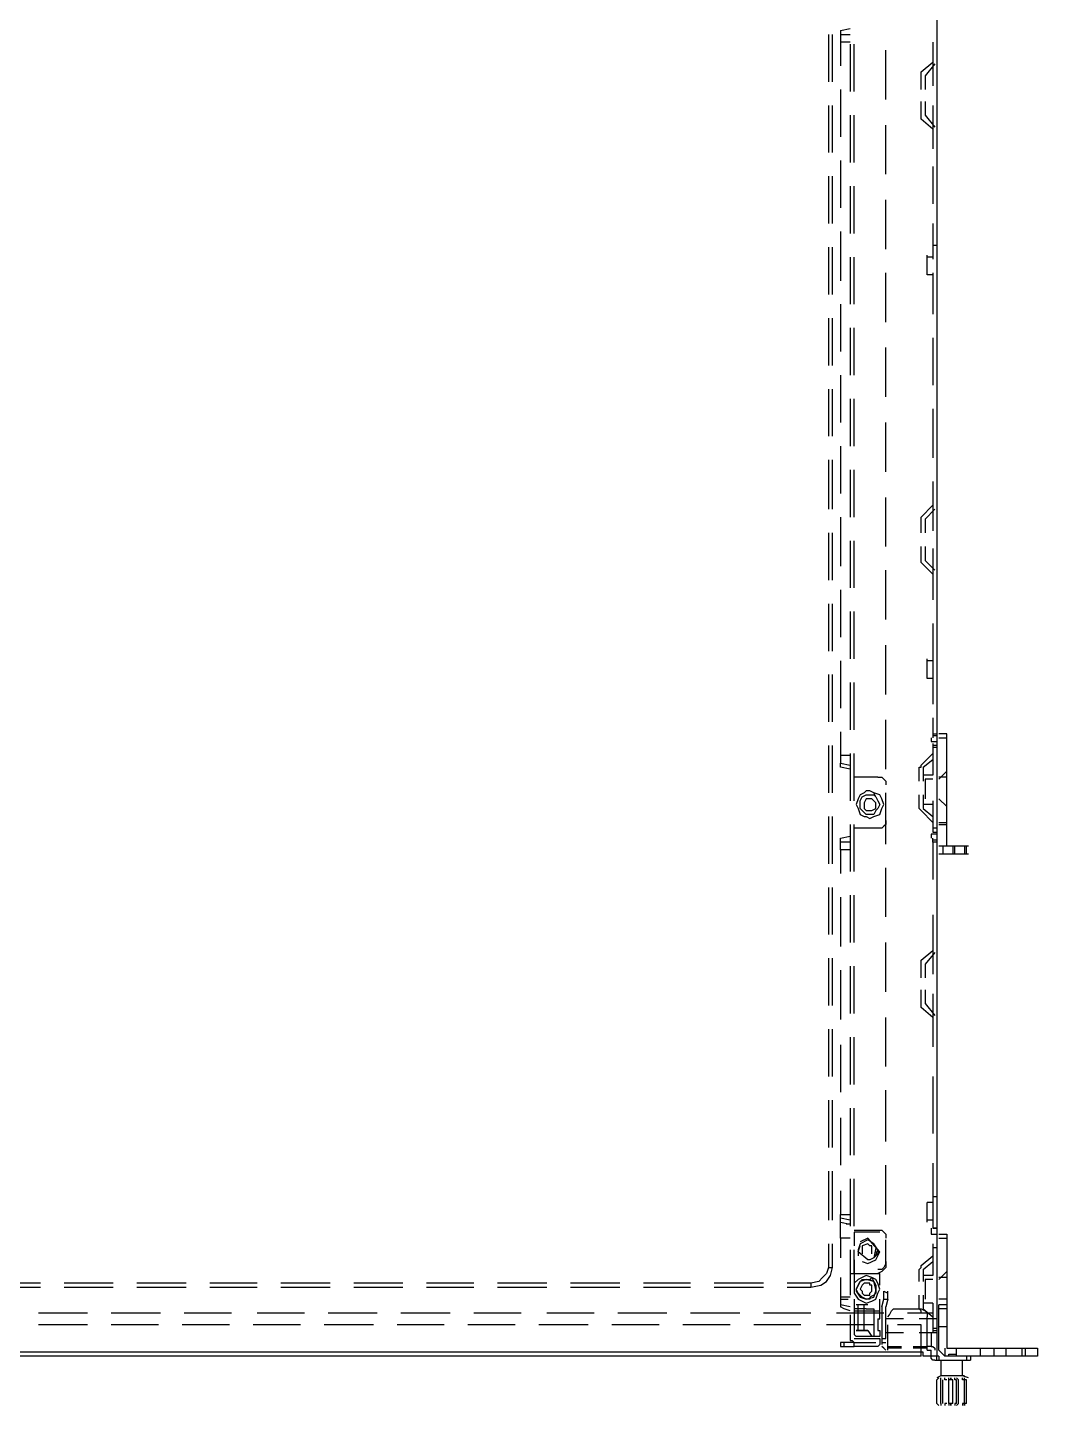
# Model space of a CAD drawing. Header units: millimetres. Extents: x 929 to 1725, y 58 to 532.
# Drawn here: x 1498.2 to 1558.2, y 392.2 to 474 of the extents above; entities that cross this region are included whole.
import ezdxf

# ---------------------------------------------------------------- set-up
doc = ezdxf.new("R2010")
doc.units = ezdxf.units.MM
doc.header["$MEASUREMENT"] = 0
doc.layers.add('TT-WIRE-EQPM', color=6, linetype='CONTINUOUS')

msp = doc.modelspace()

# ---------------------------------------------------------------- linework, layer by layer
at = {"layer": 'TT-WIRE-EQPM', "linetype": 'Continuous'}
for points in [[(1552.20524, 487.54926), (1552.20524, 441.31782), (1552.20524, 398.01243)], [(1552.20524, 487.54926), (1552.20524, 395.08638)], [(1545.76795, 473.62131), (1545.76795, 472.21681)], [(1546.00204, 472.21681), (1546.00204, 473.62131)], [(1546.4702, 473.85539), (1547.05541, 473.97243)], [(1546.4702, 473.85539), (1546.4702, 473.62131)], [(1546.4702, 473.62131), (1546.4702, 473.50426), (1546.4702, 473.38722), (1546.4702, 473.15314)], [(1546.4702, 473.62131), (1547.05541, 473.62131)], [(1546.4702, 473.15314), (1546.4702, 471.74864)], [(1547.05541, 473.15314), (1546.4702, 473.15314)], [(1547.05541, 473.0361), (1547.05541, 471.6316)], [(1547.2895, 471.6316), (1547.2895, 473.0361)], [(1549.16216, 471.16343), (1549.16216, 472.68497)], [(1551.97116, 473.15314), (1551.97116, 471.98272)], [(1545.76795, 472.21681), (1545.76795, 470.81231)], [(1546.00204, 470.81231), (1546.00204, 472.21681)], [(1547.05541, 471.6316), (1547.05541, 470.2271)], [(1547.2895, 470.2271), (1547.2895, 471.6316)], [(1551.26891, 471.39752), (1551.97116, 471.98272)], [(1552.0882, 471.86568), (1551.50299, 471.16343)], [(1551.97116, 471.98272), (1551.97116, 471.6316)], [(1551.97116, 471.6316), (1551.97116, 470.57822)], [(1549.16216, 469.75893), (1549.16216, 471.16343)], [(1551.26891, 471.16343), (1551.26891, 471.28047), (1551.26891, 471.39752)], [(1551.26891, 470.34414), (1551.26891, 471.16343)], [(1551.50299, 471.16343), (1551.50299, 470.34414)], [(1546.4702, 470.34414), (1546.4702, 468.93964)], [(1545.76795, 469.40781), (1545.76795, 468.00331)], [(1546.00204, 468.00331), (1546.00204, 469.40781)], [(1551.26891, 468.8226), (1551.26891, 469.64189)], [(1551.50299, 469.64189), (1551.50299, 468.8226)], [(1551.97116, 469.40781), (1551.97116, 468.35443)], [(1546.4702, 468.93964), (1546.4702, 467.53514)], [(1547.05541, 468.8226), (1547.05541, 467.4181)], [(1547.2895, 467.4181), (1547.2895, 468.8226)], [(1551.26891, 468.58852), (1551.26891, 468.70556), (1551.26891, 468.8226)], [(1551.97116, 468.00331), (1551.26891, 468.58852)], [(1551.50299, 468.8226), (1552.0882, 468.12035)], [(1551.97116, 468.35443), (1551.97116, 468.00331)], [(1545.76795, 468.00331), (1545.76795, 466.59881)], [(1546.00204, 466.59881), (1546.00204, 468.00331)], [(1549.16216, 466.83289), (1549.16216, 468.23739)], [(1551.97116, 468.00331), (1551.97116, 466.83289)], [(1547.05541, 467.4181), (1547.05541, 466.0136)], [(1547.2895, 466.0136), (1547.2895, 467.4181)], [(1549.16216, 465.31135), (1549.16216, 466.83289)], [(1546.4702, 466.13064), (1546.4702, 464.72614)], [(1545.76795, 465.19431), (1545.76795, 463.78981)], [(1546.00204, 463.78981), (1546.00204, 465.19431)], [(1551.97116, 465.77952), (1551.97116, 464.6091)], [(1546.4702, 464.72614), (1546.4702, 463.32164)], [(1547.05541, 464.6091), (1547.05541, 463.2046)], [(1547.2895, 463.2046), (1547.2895, 464.6091)], [(1551.97116, 464.6091), (1551.97116, 463.55573)], [(1545.76795, 463.78981), (1545.76795, 462.38531)], [(1546.00204, 462.38531), (1546.00204, 463.78981)], [(1549.16216, 462.38531), (1549.16216, 463.78981)], [(1547.05541, 463.2046), (1547.05541, 461.8001)], [(1547.2895, 461.8001), (1547.2895, 463.2046)], [(1546.4702, 461.91715), (1546.4702, 460.51265)], [(1549.16216, 460.86377), (1549.16216, 462.38531)], [(1551.97116, 462.38531), (1551.97116, 461.33194)], [(1545.76795, 460.98081), (1545.76795, 459.57631)], [(1546.00204, 459.57631), (1546.00204, 460.98081)], [(1551.97116, 461.33194), (1551.97116, 461.2149), (1551.97116, 461.2149), (1551.97116, 461.09785), (1551.97116, 461.09785)], [(1551.97116, 461.09785), (1552.20524, 461.09785)], [(1551.97116, 461.09785), (1551.97116, 460.3956), (1551.97116, 460.27856)], [(1546.4702, 460.51265), (1546.4702, 458.9911)], [(1547.05541, 460.3956), (1547.05541, 458.9911)], [(1547.2895, 458.9911), (1547.2895, 460.3956)], [(1551.62004, 459.34223), (1551.62004, 459.34223), (1551.62004, 459.57631), (1551.62004, 459.92744), (1551.62004, 460.16152), (1551.62004, 460.3956), (1551.62004, 460.51265)], [(1551.97116, 460.3956), (1551.62004, 460.3956)], [(1545.76795, 459.57631), (1545.76795, 458.17181)], [(1546.00204, 458.17181), (1546.00204, 459.57631)], [(1549.16216, 457.93773), (1549.16216, 459.45927)], [(1551.97116, 459.34223), (1551.62004, 459.34223)], [(1551.97116, 459.45927), (1551.97116, 458.9911), (1551.97116, 458.75702)], [(1547.05541, 458.9911), (1547.05541, 457.58661)], [(1547.2895, 457.58661), (1547.2895, 458.9911)], [(1551.97116, 458.75702), (1551.97116, 458.63998), (1551.97116, 458.63998), (1551.97116, 458.52294), (1551.97116, 458.52294)], [(1551.97116, 458.52294), (1551.97116, 457.0014)], [(1549.16216, 456.53323), (1549.16216, 457.93773)], [(1546.4702, 457.58661), (1546.4702, 456.18211)], [(1545.76795, 456.76731), (1545.76795, 455.36281)], [(1546.00204, 455.36281), (1546.00204, 456.76731)], [(1546.4702, 456.18211), (1546.4702, 454.77761)], [(1547.05541, 456.18211), (1547.05541, 454.77761)], [(1547.2895, 454.77761), (1547.2895, 456.18211)], [(1545.76795, 455.36281), (1545.76795, 453.95832)], [(1546.00204, 453.95832), (1546.00204, 455.36281)], [(1551.97116, 455.5969), (1551.97116, 454.1924)], [(1547.05541, 454.77761), (1547.05541, 453.37311)], [(1547.2895, 453.37311), (1547.2895, 454.77761)], [(1549.16216, 453.49015), (1549.16216, 455.01169)], [(1551.97116, 454.1924), (1551.97116, 452.7879)], [(1546.4702, 453.37311), (1546.4702, 451.96861)], [(1549.16216, 452.08565), (1549.16216, 453.49015)], [(1545.76795, 452.55382), (1545.76795, 451.14932)], [(1546.00204, 451.14932), (1546.00204, 452.55382)], [(1546.4702, 451.96861), (1546.4702, 450.56411)], [(1547.05541, 451.96861), (1547.05541, 450.56411)], [(1547.2895, 450.56411), (1547.2895, 451.96861)], [(1545.76795, 451.14932), (1545.76795, 449.74482)], [(1546.00204, 449.74482), (1546.00204, 451.14932)], [(1551.97116, 451.3834), (1551.97116, 449.86186)], [(1547.05541, 450.56411), (1547.05541, 449.15961)], [(1547.2895, 449.15961), (1547.2895, 450.56411)], [(1549.16216, 449.15961), (1549.16216, 450.56411)], [(1551.97116, 449.86186), (1551.97116, 448.45736)], [(1546.4702, 449.15961), (1546.4702, 447.75511)], [(1549.16216, 447.63807), (1549.16216, 449.15961)], [(1545.76795, 448.34032), (1545.76795, 446.93582)], [(1546.00204, 446.93582), (1546.00204, 448.34032)], [(1546.4702, 447.75511), (1546.4702, 446.35061)], [(1547.05541, 447.75511), (1547.05541, 446.35061)], [(1547.2895, 446.35061), (1547.2895, 447.75511)], [(1551.97116, 447.05286), (1551.97116, 445.64836)], [(1545.76795, 446.93582), (1545.76795, 445.41428)], [(1546.00204, 445.41428), (1546.00204, 446.93582)], [(1547.05541, 446.35061), (1547.05541, 444.94611)], [(1547.2895, 444.94611), (1547.2895, 446.35061)], [(1549.16216, 444.71203), (1549.16216, 446.11653)], [(1551.26891, 444.94611), (1551.97116, 445.64836)], [(1552.0882, 445.41428), (1551.50299, 444.82907)], [(1551.97116, 445.64836), (1551.97116, 445.29724)], [(1546.4702, 444.94611), (1546.4702, 443.42457)], [(1549.16216, 443.19049), (1549.16216, 444.71203)], [(1551.26891, 444.82907), (1551.26891, 444.82907), (1551.26891, 444.94611)], [(1551.26891, 444.00978), (1551.26891, 444.82907)], [(1551.50299, 444.82907), (1551.50299, 444.00978)], [(1551.97116, 445.29724), (1551.97116, 444.12682)], [(1545.76795, 444.00978), (1545.76795, 442.60528)], [(1546.00204, 442.60528), (1546.00204, 444.00978)], [(1546.4702, 443.42457), (1546.4702, 442.02007)], [(1547.05541, 443.54161), (1547.05541, 442.13711)], [(1547.2895, 442.13711), (1547.2895, 443.54161)], [(1551.26891, 442.3712), (1551.26891, 443.19049)], [(1551.50299, 443.19049), (1551.50299, 442.3712)], [(1551.97116, 443.07345), (1551.97116, 441.90303)], [(1545.76795, 442.60528), (1545.76795, 441.20078)], [(1546.00204, 441.20078), (1546.00204, 442.60528)], [(1547.05541, 442.13711), (1547.05541, 440.73261)], [(1547.2895, 440.73261), (1547.2895, 442.13711)], [(1551.26891, 442.25415), (1551.26891, 442.25415), (1551.26891, 442.3712)], [(1551.97116, 441.5519), (1551.26891, 442.25415)], [(1551.50299, 442.3712), (1552.0882, 441.78599)], [(1549.16216, 440.26445), (1549.16216, 441.78599)], [(1551.97116, 441.90303), (1551.97116, 441.5519)], [(1551.97116, 441.5519), (1551.97116, 440.03036)], [(1546.4702, 440.61557), (1546.4702, 439.21107)], [(1545.76795, 439.79628), (1545.76795, 438.39178)], [(1546.00204, 438.39178), (1546.00204, 439.79628)], [(1549.16216, 438.85995), (1549.16216, 440.26445)], [(1546.4702, 439.21107), (1546.4702, 437.80657)], [(1547.05541, 439.32811), (1547.05541, 437.92361)], [(1547.2895, 437.92361), (1547.2895, 439.32811)], [(1545.76795, 438.39178), (1545.76795, 436.98728)], [(1546.00204, 436.98728), (1546.00204, 438.39178)], [(1551.97116, 438.62586), (1551.97116, 437.10432)], [(1547.05541, 437.92361), (1547.05541, 436.51912)], [(1547.2895, 436.51912), (1547.2895, 437.92361)], [(1549.16216, 435.81687), (1549.16216, 437.33841)], [(1546.4702, 436.40207), (1546.4702, 434.99757)], [(1551.62004, 435.3487), (1551.62004, 435.3487), (1551.62004, 435.58278), (1551.62004, 435.93391), (1551.62004, 436.16799), (1551.62004, 436.40207), (1551.62004, 436.51912)], [(1551.97116, 436.40207), (1551.62004, 436.40207)], [(1551.97116, 437.10432), (1551.97116, 436.98728), (1551.97116, 436.98728), (1551.97116, 436.87024), (1551.97116, 436.87024)], [(1551.97116, 436.87024), (1551.97116, 436.63616), (1551.97116, 436.28503), (1551.97116, 435.93391), (1551.97116, 435.46574), (1551.97116, 435.11462), (1551.97116, 434.99757)], [(1545.76795, 435.58278), (1545.76795, 434.17828)], [(1546.00204, 434.17828), (1546.00204, 435.58278)], [(1549.16216, 434.41237), (1549.16216, 435.81687)], [(1546.4702, 434.99757), (1546.4702, 433.59308)], [(1547.05541, 435.11462), (1547.05541, 433.71012)], [(1547.2895, 433.71012), (1547.2895, 435.11462)], [(1551.97116, 435.3487), (1551.62004, 435.3487)], [(1551.97116, 434.99757), (1551.97116, 434.88053), (1551.97116, 434.88053), (1551.97116, 434.76349), (1551.97116, 434.76349)], [(1551.97116, 434.76349), (1551.97116, 433.82716)], [(1545.76795, 434.17828), (1545.76795, 432.77378)], [(1546.00204, 432.77378), (1546.00204, 434.17828)], [(1547.05541, 433.71012), (1547.05541, 432.30562)], [(1547.2895, 432.30562), (1547.2895, 433.71012)], [(1549.16216, 431.48633), (1549.16216, 432.89083)], [(1551.97116, 433.00787), (1551.97116, 432.07153)], [(1546.4702, 432.18858), (1546.4702, 430.78408)], [(1549.16216, 429.96479), (1549.16216, 431.48633)], [(1551.85412, 431.83745), (1551.85412, 431.60337)], [(1551.85412, 431.60337), (1552.20524, 431.60337)], [(1551.97116, 432.07153), (1552.20524, 432.07153)], [(1551.97116, 432.07153), (1551.97116, 431.95449), (1551.97116, 431.95449), (1551.97116, 431.83745), (1551.97116, 431.83745)], [(1552.20524, 431.95449), (1551.97116, 431.95449)], [(1551.97116, 431.48633), (1551.97116, 431.48633), (1551.97116, 431.36928), (1551.97116, 431.36928), (1551.97116, 431.25224)], [(1552.79045, 432.07153), (1552.32228, 432.07153)], [(1552.32228, 431.83745), (1552.79045, 431.83745)], [(1552.79045, 431.83745), (1552.79045, 431.95449), (1552.79045, 431.95449), (1552.79045, 432.07153), (1552.79045, 432.07153)], [(1552.79045, 426.80466), (1552.79045, 431.83745)], [(1545.76795, 431.36928), (1545.76795, 429.96479)], [(1546.00204, 429.96479), (1546.00204, 431.36928)], [(1547.05541, 430.78408), (1546.4702, 430.78408)], [(1546.4702, 430.78408), (1546.4702, 430.54999), (1546.4702, 430.54999), (1546.4702, 430.43295), (1546.4702, 430.43295), (1546.4702, 430.31591)], [(1547.05541, 430.90112), (1547.05541, 429.49662)], [(1547.2895, 429.49662), (1547.2895, 430.90112)], [(1551.26891, 430.19887), (1551.97116, 430.90112)], [(1552.20524, 431.36928), (1551.97116, 431.36928)], [(1551.97116, 431.25224), (1551.97116, 429.61366)], [(1552.20524, 431.25224), (1551.97116, 431.25224)], [(1545.76795, 429.96479), (1545.76795, 428.56029)], [(1546.00204, 428.56029), (1546.00204, 429.96479)], [(1546.4702, 430.08183), (1546.4702, 430.31591)], [(1546.4702, 430.31591), (1547.05541, 430.19887)], [(1547.05541, 429.96479), (1546.4702, 430.08183)], [(1551.15187, 430.08183), (1551.26891, 430.08183), (1551.26891, 430.19887)], [(1551.15187, 429.26254), (1551.15187, 430.08183)], [(1551.38595, 430.08183), (1551.97116, 430.54999)], [(1551.38595, 430.08183), (1551.38595, 429.26254)], [(1552.79045, 429.84774), (1552.32228, 429.37958)], [(1547.05541, 429.49662), (1547.05541, 428.09212)], [(1547.2895, 428.09212), (1547.2895, 429.49662)], [(1548.69399, 429.49662), (1547.2895, 429.49662)], [(1548.69399, 429.49662), (1548.92808, 429.49662), (1549.04512, 429.37958), (1549.16216, 429.26254), (1549.16216, 429.02845)], [(1551.97116, 429.61366), (1551.38595, 429.61366)], [(1551.97116, 429.37958), (1551.50299, 429.37958)], [(1551.50299, 429.37958), (1551.50299, 429.37958), (1551.50299, 429.14549), (1551.50299, 428.79437), (1551.50299, 428.56029), (1551.50299, 428.3262), (1551.50299, 428.20916)], [(1552.79045, 429.49662), (1552.32228, 429.49662)], [(1548.22583, 428.67733), (1547.99175, 428.67733), (1547.8747, 428.56029), (1547.64062, 428.44324), (1547.52358, 428.20916), (1547.40654, 427.85804), (1547.52358, 427.62395), (1547.64062, 427.27283), (1547.8747, 427.15579), (1547.99175, 427.15579), (1548.22583, 427.03874), (1548.45991, 427.15579), (1548.81104, 427.27283), (1548.92808, 427.62395), (1549.04512, 427.85804), (1548.92808, 428.20916), (1548.81104, 428.44324), (1548.45991, 428.56029), (1548.22583, 428.67733)], [(1548.22583, 427.27283), (1547.99175, 427.27283), (1547.75766, 427.50691), (1547.64062, 427.62395), (1547.64062, 427.85804), (1547.64062, 428.09212), (1547.75766, 428.3262)], [(1547.75766, 428.3262), (1547.75766, 428.3262), (1547.99175, 428.44324), (1548.22583, 428.44324), (1548.45991, 428.44324), (1548.57695, 428.3262)], [(1548.22583, 428.20916), (1548.10879, 428.20916), (1547.99175, 428.20916), (1547.8747, 427.97508), (1547.8747, 427.85804), (1547.8747, 427.62395), (1547.99175, 427.50691), (1548.10879, 427.50691), (1548.22583, 427.50691), (1548.34287, 427.50691), (1548.57695, 427.62395), (1548.57695, 427.85804), (1548.57695, 427.97508), (1548.34287, 428.20916), (1548.22583, 428.20916)], [(1548.57695, 428.3262), (1548.69399, 428.09212), (1548.81104, 427.85804), (1548.69399, 427.62395), (1548.57695, 427.50691), (1548.45991, 427.27283), (1548.22583, 427.27283)], [(1548.57695, 428.3262), (1548.45991, 428.56029)], [(1549.16216, 427.03874), (1549.16216, 428.56029)], [(1551.15187, 427.62395), (1551.15187, 428.44324)], [(1551.38595, 428.44324), (1551.38595, 427.62395)], [(1552.79045, 427.74099), (1552.32228, 428.20916)], [(1551.26891, 427.50691), (1551.26891, 427.50691), (1551.15187, 427.62395)], [(1551.97116, 426.80466), (1551.26891, 427.50691)], [(1551.97116, 427.85804), (1551.38595, 427.85804)], [(1551.38595, 427.62395), (1551.97116, 427.15579)], [(1551.97116, 428.09212), (1551.97116, 426.45354)], [(1545.76795, 427.15579), (1545.76795, 425.75129)], [(1546.00204, 425.75129), (1546.00204, 427.15579)], [(1547.05541, 426.68762), (1547.05541, 425.28312)], [(1547.2895, 425.28312), (1547.2895, 426.68762)], [(1549.16216, 426.9217), (1549.16216, 426.68762), (1549.04512, 426.57058), (1548.92808, 426.45354), (1548.69399, 426.45354)], [(1549.16216, 425.5172), (1549.16216, 427.03874)], [(1552.32228, 426.80466), (1552.79045, 426.80466)], [(1552.32228, 426.68762), (1552.79045, 426.68762)], [(1552.79045, 426.57058), (1552.79045, 426.57058), (1552.79045, 426.68762), (1552.79045, 426.80466), (1552.79045, 426.80466)], [(1552.79045, 425.40016), (1552.79045, 426.57058)], [(1545.76795, 425.75129), (1545.76795, 424.34679)], [(1546.00204, 424.34679), (1546.00204, 425.75129)], [(1546.4702, 425.86833), (1547.05541, 425.98537)], [(1546.4702, 425.63425), (1546.4702, 425.86833)], [(1548.69399, 426.45354), (1547.2895, 426.45354)], [(1551.85412, 426.10241), (1551.85412, 425.86833)], [(1552.20524, 426.10241), (1551.85412, 426.10241)], [(1552.20524, 426.45354), (1551.97116, 426.45354)], [(1551.97116, 426.45354), (1551.97116, 426.3365), (1551.97116, 426.21945), (1551.97116, 426.21945), (1551.97116, 426.21945)], [(1551.97116, 426.21945), (1552.20524, 426.21945)], [(1551.97116, 425.63425), (1551.97116, 425.63425), (1551.97116, 425.75129), (1551.97116, 425.86833), (1551.97116, 425.86833)], [(1552.20524, 425.75129), (1551.97116, 425.75129)], [(1547.05541, 425.63425), (1546.4702, 425.63425)], [(1546.4702, 425.16608), (1546.4702, 425.5172), (1546.4702, 425.63425)], [(1547.05541, 425.16608), (1546.4702, 425.16608)], [(1546.4702, 425.16608), (1546.4702, 423.76158)], [(1547.05541, 425.28312), (1547.05541, 423.87862)], [(1547.2895, 423.87862), (1547.2895, 425.28312)], [(1551.97116, 425.63425), (1551.97116, 423.41045)], [(1552.20524, 425.63425), (1551.97116, 425.63425)], [(1552.43933, 425.40016), (1552.43933, 425.40016), (1552.32228, 425.40016)], [(1552.32228, 424.932), (1552.43933, 424.932), (1552.43933, 424.932)], [(1552.55637, 425.40016), (1552.43933, 425.40016)], [(1552.43933, 424.932), (1552.55637, 424.932)], [(1553.84383, 425.40016), (1552.55637, 425.40016)], [(1552.55637, 425.40016), (1552.55637, 424.932)], [(1552.55637, 424.932), (1553.84383, 424.932)], [(1553.14158, 425.40016), (1553.14158, 424.932)], [(1553.25862, 424.932), (1553.25862, 425.40016)], [(1554.07791, 425.40016), (1554.07791, 425.40016), (1553.96087, 425.40016), (1553.84383, 425.40016), (1553.84383, 425.40016)], [(1553.84383, 425.40016), (1553.84383, 424.932)], [(1553.84383, 424.932), (1553.84383, 424.932), (1553.96087, 424.932), (1554.07791, 424.932), (1554.07791, 424.932)], [(1553.96087, 424.932), (1553.96087, 425.40016)], [(1549.16216, 422.59116), (1549.16216, 424.1127)], [(1545.76795, 422.94229), (1545.76795, 421.53779)], [(1546.00204, 421.53779), (1546.00204, 422.94229)], [(1547.05541, 422.47412), (1547.05541, 421.06962)], [(1547.2895, 421.06962), (1547.2895, 422.47412)], [(1549.16216, 421.18666), (1549.16216, 422.59116)], [(1546.4702, 422.35708), (1546.4702, 420.83554)], [(1545.76795, 421.53779), (1545.76795, 420.13329)], [(1546.00204, 420.13329), (1546.00204, 421.53779)], [(1546.4702, 420.83554), (1546.4702, 419.43104)], [(1547.05541, 421.06962), (1547.05541, 419.66512)], [(1547.2895, 419.66512), (1547.2895, 421.06962)], [(1551.97116, 421.30371), (1551.97116, 419.19696)], [(1549.16216, 418.26062), (1549.16216, 419.66512)], [(1551.26891, 418.61175), (1551.97116, 419.19696)], [(1551.97116, 419.19696), (1551.97116, 418.84583)], [(1545.76795, 418.72879), (1545.76795, 417.32429)], [(1546.00204, 417.32429), (1546.00204, 418.72879)], [(1551.26891, 418.37767), (1551.26891, 418.49471), (1551.26891, 418.61175)], [(1551.26891, 417.55837), (1551.26891, 418.37767)], [(1552.0882, 419.07992), (1551.50299, 418.37767)], [(1551.50299, 418.37767), (1551.50299, 417.55837)], [(1551.97116, 418.84583), (1551.97116, 417.79246)], [(1546.4702, 418.02654), (1546.4702, 416.505)], [(1547.05541, 418.26062), (1547.05541, 416.85612)], [(1547.2895, 416.85612), (1547.2895, 418.26062)], [(1549.16216, 416.73908), (1549.16216, 418.26062)], [(1545.76795, 417.32429), (1545.76795, 415.91979)], [(1546.00204, 415.91979), (1546.00204, 417.32429)], [(1547.05541, 416.85612), (1547.05541, 415.45163)], [(1547.2895, 415.45163), (1547.2895, 416.85612)], [(1551.26891, 416.03683), (1551.26891, 416.85612)], [(1551.50299, 416.85612), (1551.50299, 416.03683)], [(1546.4702, 416.505), (1546.4702, 415.1005)], [(1551.26891, 415.80275), (1551.26891, 415.91979), (1551.26891, 416.03683)], [(1551.50299, 416.03683), (1552.0882, 415.33458)], [(1551.97116, 416.62204), (1551.97116, 415.56867)], [(1549.16216, 413.81304), (1549.16216, 415.21754)], [(1551.97116, 415.21754), (1551.26891, 415.80275)], [(1551.97116, 415.56867), (1551.97116, 415.21754)], [(1551.97116, 415.21754), (1551.97116, 413.46192)], [(1545.76795, 414.51529), (1545.76795, 413.11079)], [(1546.00204, 413.11079), (1546.00204, 414.51529)], [(1546.4702, 413.57896), (1546.4702, 412.17446)], [(1547.05541, 414.04713), (1547.05541, 412.64263)], [(1547.2895, 412.64263), (1547.2895, 414.04713)], [(1549.16216, 412.2915), (1549.16216, 413.81304)], [(1545.76795, 413.11079), (1545.76795, 411.70629)], [(1546.00204, 411.70629), (1546.00204, 413.11079)], [(1547.05541, 412.64263), (1547.05541, 411.23813)], [(1547.2895, 411.23813), (1547.2895, 412.64263)], [(1546.4702, 412.17446), (1546.4702, 410.76996)], [(1551.97116, 411.70629), (1551.97116, 409.95067)], [(1545.76795, 410.30179), (1545.76795, 408.8973)], [(1546.00204, 408.8973), (1546.00204, 410.30179)], [(1549.16216, 409.36546), (1549.16216, 410.887)], [(1547.05541, 409.83363), (1547.05541, 408.42913)], [(1547.2895, 408.42913), (1547.2895, 409.83363)], [(1549.16216, 407.84392), (1549.16216, 409.36546)], [(1551.97116, 409.95067), (1551.97116, 408.31209)], [(1545.76795, 408.8973), (1545.76795, 407.4928)], [(1546.00204, 407.4928), (1546.00204, 408.8973)], [(1546.4702, 409.24842), (1546.4702, 407.84392)], [(1546.4702, 407.84392), (1546.4702, 406.43942)], [(1547.05541, 408.42913), (1547.05541, 407.02463)], [(1547.2895, 407.02463), (1547.2895, 408.42913)], [(1545.76795, 406.0883), (1545.76795, 404.56676)], [(1546.00204, 404.56676), (1546.00204, 406.0883)], [(1549.16216, 404.91788), (1549.16216, 406.43942)], [(1551.97116, 406.55646), (1551.97116, 404.80084)], [(1547.05541, 405.62013), (1547.05541, 404.21563)], [(1547.2895, 404.21563), (1547.2895, 405.62013)], [(1545.76795, 404.56676), (1545.76795, 403.16226)], [(1546.00204, 403.16226), (1546.00204, 404.56676)], [(1546.4702, 404.91788), (1546.4702, 403.51338)], [(1549.16216, 403.51338), (1549.16216, 404.91788)], [(1551.97116, 404.80084), (1551.97116, 404.6838), (1551.97116, 404.6838), (1551.97116, 404.56676), (1551.97116, 404.56676)], [(1551.97116, 404.56676), (1552.20524, 404.56676)], [(1551.97116, 404.56676), (1551.97116, 404.33267), (1551.97116, 403.98155), (1551.97116, 403.51338), (1551.97116, 403.16226), (1551.97116, 402.81113), (1551.97116, 402.69409)], [(1547.05541, 404.21563), (1547.05541, 402.81113)], [(1547.2895, 402.81113), (1547.2895, 404.21563)], [(1551.97116, 404.21563), (1551.62004, 404.21563)], [(1551.62004, 403.04521), (1551.62004, 403.16226), (1551.62004, 403.2793), (1551.62004, 403.63042), (1551.62004, 403.98155), (1551.62004, 404.21563), (1551.62004, 404.21563)], [(1546.4702, 402.10888), (1546.4702, 402.81113), (1546.4702, 403.51338)], [(1546.4702, 403.51338), (1547.05541, 403.51338)], [(1547.05541, 403.16226), (1546.4702, 403.2793)], [(1546.4702, 403.04521), (1547.05541, 402.92817)], [(1547.05541, 402.92817), (1546.82133, 402.92817)], [(1551.97116, 403.16226), (1551.62004, 403.16226)], [(1546.4702, 402.10888), (1546.4702, 400.93847)], [(1547.05541, 402.10888), (1546.4702, 402.10888)], [(1547.2895, 402.57705), (1548.69399, 402.57705)], [(1547.2895, 402.46001), (1547.2895, 401.64072)], [(1548.81104, 402.46001), (1547.2895, 402.46001)], [(1548.10879, 401.99184), (1547.64062, 401.75776), (1547.52358, 401.40663), (1547.52358, 401.28959), (1547.52358, 401.05551)], [(1548.81104, 401.28959), (1548.10879, 402.10888), (1548.10879, 402.10888), (1547.64062, 401.8748)], [(1548.57695, 401.05551), (1548.69399, 401.40663), (1548.45991, 401.75776), (1548.10879, 401.99184)], [(1548.69399, 402.57705), (1548.92808, 402.57705), (1549.04512, 402.46001), (1549.16216, 402.34296), (1549.16216, 402.10888)], [(1549.16216, 400.58734), (1549.16216, 401.99184)], [(1551.85412, 402.69409), (1551.85412, 402.34296)], [(1551.85412, 402.34296), (1552.20524, 402.34296)], [(1552.20524, 402.69409), (1552.0882, 402.69409), (1551.97116, 402.69409)], [(1551.97116, 402.69409), (1552.20524, 402.69409)], [(1552.32228, 402.34296), (1552.55637, 402.34296), (1552.79045, 402.34296)], [(1552.32228, 402.10888), (1552.79045, 402.10888)], [(1552.79045, 402.34296), (1552.79045, 402.34296), (1552.79045, 402.22592), (1552.79045, 402.10888)], [(1552.79045, 402.10888), (1552.79045, 398.12947)], [(1545.76795, 401.75776), (1545.76795, 400.35326)], [(1546.00204, 400.35326), (1546.00204, 401.75776)], [(1547.05541, 401.40663), (1547.05541, 400.00213)], [(1547.2895, 400.00213), (1547.2895, 401.40663)], [(1548.10879, 400.82142), (1547.52358, 401.28959), (1547.64062, 401.64072)], [(1548.10879, 401.75776), (1547.75766, 401.64072), (1547.75766, 401.52367), (1547.75766, 401.40663), (1547.75766, 401.17255), (1547.75766, 401.17255)], [(1547.75766, 400.70438), (1548.10879, 400.58734), (1548.57695, 400.82142), (1548.81104, 401.28959)], [(1548.34287, 401.17255), (1548.34287, 401.52367), (1548.34287, 401.64072), (1548.22583, 401.64072), (1548.10879, 401.75776)], [(1548.57695, 401.52367), (1548.45991, 400.93847), (1548.22583, 400.82142), (1548.10879, 400.82142)], [(1548.57695, 401.28959), (1548.81104, 401.28959), (1548.45991, 400.93847)], [(1551.97116, 401.75776), (1551.97116, 401.75776), (1551.97116, 401.64072), (1551.97116, 401.52367), (1551.97116, 401.52367)], [(1552.20524, 401.52367), (1551.97116, 401.52367)], [(1551.97116, 401.52367), (1551.97116, 399.88509)], [(1552.20524, 401.52367), (1551.97116, 401.52367)], [(1544.71458, 399.18284), (1544.71458, 399.18284), (1545.29979, 399.29988), (1545.65091, 399.53397), (1545.885, 399.88509), (1546.00204, 400.35326), (1546.00204, 400.35326)], [(1545.76795, 400.35326), (1545.65091, 400.00213), (1545.41683, 399.76805), (1545.18275, 399.53397), (1544.71458, 399.41692)], [(1545.76795, 400.35326), (1546.00204, 400.35326)], [(1547.2895, 400.82142), (1547.2895, 400.00213)], [(1549.16216, 400.70438), (1549.16216, 400.58734), (1549.04512, 400.35326), (1548.92808, 400.23622), (1548.69399, 400.23622)], [(1549.16216, 400.58734), (1549.16216, 400.35326), (1549.04512, 400.23622), (1548.92808, 400.11917), (1548.69399, 400.00213)], [(1551.15187, 400.23622), (1551.26891, 400.35326), (1551.26891, 400.4703)], [(1551.26891, 400.4703), (1551.97116, 401.05551)], [(1551.38595, 400.23622), (1551.97116, 400.70438)], [(1546.4702, 399.76805), (1546.4702, 398.48059)], [(1547.05541, 400.00213), (1547.05541, 398.71467)], [(1547.05541, 400.00213), (1548.69399, 400.00213)], [(1547.2895, 400.00213), (1547.2895, 399.29988)], [(1547.2895, 400.00213), (1548.81104, 400.00213)], [(1547.99175, 399.88509), (1547.75766, 399.76805), (1547.52358, 399.65101), (1547.2895, 399.41692), (1547.2895, 399.0658), (1547.2895, 398.83172), (1547.52358, 398.48059), (1547.75766, 398.36355), (1547.99175, 398.24651), (1548.34287, 398.36355), (1548.57695, 398.48059), (1548.69399, 398.83172), (1548.81104, 399.0658), (1548.69399, 399.41692), (1548.57695, 399.65101), (1548.34287, 399.76805), (1547.99175, 399.88509)], [(1547.99175, 398.48059), (1547.75766, 398.59763), (1547.64062, 398.71467), (1547.52358, 398.83172), (1547.40654, 399.0658), (1547.52358, 399.29988), (1547.64062, 399.53397), (1547.75766, 399.65101), (1547.99175, 399.65101), (1548.22583, 399.65101)], [(1547.99175, 399.65101), (1547.64062, 399.53397), (1547.40654, 399.0658), (1547.40654, 398.94876), (1547.64062, 398.59763), (1547.99175, 398.48059), (1548.45991, 398.59763), (1548.57695, 398.94876), (1548.57695, 399.0658), (1548.45991, 399.53397), (1547.99175, 399.65101)], [(1548.45991, 399.53397), (1548.57695, 399.29988), (1548.57695, 399.0658), (1548.57695, 398.83172), (1548.45991, 398.71467), (1548.22583, 398.59763), (1548.22583, 398.48059), (1547.99175, 398.48059)], [(1548.22583, 399.65101), (1548.34287, 399.76805), (1548.45991, 399.53397)], [(1548.22583, 399.65101), (1548.22583, 399.65101), (1548.45991, 399.53397)], [(1548.81104, 399.29988), (1548.81104, 400.00213)], [(1551.15187, 399.53397), (1551.15187, 400.23622)], [(1551.38595, 400.23622), (1551.38595, 399.53397)], [(1551.97116, 399.88509), (1551.38595, 399.88509)], [(1551.97116, 399.65101), (1551.50299, 399.65101)], [(1551.50299, 399.65101), (1551.50299, 399.65101), (1551.50299, 399.41692), (1551.50299, 399.0658), (1551.50299, 398.83172), (1551.50299, 398.59763), (1551.50299, 398.48059)], [(1552.79045, 400.11917), (1552.32228, 399.65101)], [(1552.79045, 399.76805), (1552.32228, 399.76805)], [(1498.95131, 399.41692), (1497.54681, 399.41692)], [(1497.54681, 399.18284), (1498.95131, 399.18284)], [(1501.87735, 399.41692), (1500.35581, 399.41692)], [(1500.35581, 399.18284), (1501.87735, 399.18284)], [(1503.28185, 399.41692), (1501.87735, 399.41692)], [(1501.87735, 399.18284), (1503.28185, 399.18284)], [(1506.09085, 399.41692), (1504.68635, 399.41692)], [(1504.68635, 399.18284), (1506.09085, 399.18284)], [(1507.61239, 399.41692), (1506.09085, 399.41692)], [(1506.09085, 399.18284), (1507.61239, 399.18284)], [(1510.42139, 399.41692), (1509.01689, 399.41692)], [(1509.01689, 399.18284), (1510.42139, 399.18284)], [(1511.82589, 399.41692), (1510.42139, 399.41692)], [(1510.42139, 399.18284), (1511.82589, 399.18284)], [(1514.75193, 399.41692), (1513.23039, 399.41692)], [(1513.23039, 399.18284), (1514.75193, 399.18284)], [(1516.15643, 399.41692), (1514.75193, 399.41692)], [(1514.75193, 399.18284), (1516.15643, 399.18284)], [(1518.96543, 399.41692), (1517.56093, 399.41692)], [(1517.56093, 399.18284), (1518.96543, 399.18284)], [(1520.48697, 399.41692), (1518.96543, 399.41692)], [(1518.96543, 399.18284), (1520.48697, 399.18284)], [(1523.29597, 399.41692), (1521.89147, 399.41692)], [(1521.89147, 399.18284), (1523.29597, 399.18284)], [(1524.70046, 399.41692), (1523.29597, 399.41692)], [(1523.29597, 399.18284), (1524.70046, 399.18284)], [(1527.6265, 399.41692), (1526.10496, 399.41692)], [(1526.10496, 399.18284), (1527.6265, 399.18284)], [(1529.031, 399.41692), (1527.6265, 399.41692)], [(1527.6265, 399.18284), (1529.031, 399.18284)], [(1531.84, 399.41692), (1530.4355, 399.41692)], [(1530.4355, 399.18284), (1531.84, 399.18284)], [(1533.36154, 399.41692), (1531.84, 399.41692)], [(1531.84, 399.18284), (1533.36154, 399.18284)], [(1536.17054, 399.41692), (1534.76604, 399.41692)], [(1534.76604, 399.18284), (1536.17054, 399.18284)], [(1537.57504, 399.41692), (1536.17054, 399.41692)], [(1536.17054, 399.18284), (1537.57504, 399.18284)], [(1540.50108, 399.41692), (1538.97954, 399.41692)], [(1538.97954, 399.18284), (1540.50108, 399.18284)], [(1541.90558, 399.41692), (1540.50108, 399.41692)], [(1540.50108, 399.18284), (1541.90558, 399.18284)], [(1544.71458, 399.41692), (1543.31008, 399.41692)], [(1543.31008, 399.18284), (1544.71458, 399.18284)], [(1544.71458, 399.41692), (1544.71458, 399.18284)], [(1547.99175, 399.41692), (1547.8747, 399.41692), (1547.75766, 399.29988), (1547.75766, 399.29988), (1547.64062, 399.0658), (1547.75766, 398.94876), (1547.75766, 398.83172), (1547.8747, 398.71467), (1547.99175, 398.71467), (1548.22583, 398.71467), (1548.22583, 398.83172), (1548.34287, 398.94876), (1548.34287, 399.0658), (1548.34287, 399.29988), (1548.22583, 399.29988), (1548.22583, 399.41692), (1547.99175, 399.41692)], [(1549.04512, 398.94876), (1549.2792, 398.83172)], [(1549.04512, 398.48059), (1549.04512, 398.71467), (1549.04512, 398.83172), (1549.04512, 398.94876), (1549.04512, 398.94876)], [(1549.2792, 398.48059), (1549.2792, 398.71467), (1549.2792, 398.83172), (1549.2792, 398.94876), (1549.2792, 398.94876)], [(1551.15187, 397.89538), (1551.15187, 398.71467)], [(1551.38595, 398.71467), (1551.38595, 397.89538)], [(1547.05541, 398.59763), (1546.4702, 398.59763)], [(1546.4702, 398.48059), (1546.4702, 398.24651), (1546.4702, 398.12947)], [(1546.4702, 398.48059), (1546.93837, 398.48059)], [(1546.4702, 398.12947), (1546.4702, 398.01243)], [(1547.05541, 398.01243), (1546.4702, 398.12947)], [(1547.05541, 397.77834), (1546.70429, 397.89538), (1546.4702, 398.01243)], [(1547.2895, 398.48059), (1547.2895, 397.77834)], [(1547.99175, 397.89538), (1547.2895, 397.89538)], [(1547.75766, 398.12947), (1547.52358, 398.12947), (1547.40654, 398.12947), (1547.40654, 398.12947)], [(1547.52358, 396.60793), (1547.52358, 398.12947)], [(1548.10879, 398.12947), (1548.10879, 398.12947), (1547.8747, 398.12947), (1547.75766, 398.12947)], [(1547.8747, 396.60793), (1547.8747, 398.12947)], [(1547.99175, 397.89538), (1548.22583, 397.89538), (1548.34287, 397.89538), (1548.45991, 397.89538)], [(1548.45991, 397.89538), (1548.45991, 396.2568)], [(1548.81104, 397.77834), (1548.81104, 398.48059)], [(1548.92808, 398.01243), (1549.04512, 398.48059)], [(1548.92808, 398.01243), (1548.92808, 396.13976)], [(1549.04512, 398.48059), (1549.2792, 398.48059)], [(1549.2792, 398.48059), (1549.16216, 398.01243)], [(1549.16216, 396.13976), (1549.16216, 398.01243)], [(1549.2792, 397.42722), (1549.39624, 397.54426), (1549.51329, 397.77834), (1549.63033, 397.89538), (1549.86441, 397.89538)], [(1549.86441, 397.89538), (1551.15187, 397.89538)], [(1551.26891, 397.6613), (1551.26891, 397.77834), (1551.15187, 397.89538)], [(1551.15187, 397.89538), (1551.26891, 397.89538), (1551.50299, 397.77834), (1551.62004, 397.6613), (1551.62004, 397.42722)], [(1551.97116, 398.24651), (1551.38595, 398.24651)], [(1551.38595, 397.89538), (1551.97116, 397.42722)], [(1551.97116, 398.24651), (1551.97116, 396.72497)], [(1552.20524, 398.01243), (1552.20524, 397.07609)], [(1552.79045, 398.48059), (1552.32228, 398.48059)], [(1552.79045, 398.12947), (1552.32228, 398.12947)], [(1552.32228, 397.89538), (1552.32228, 398.12947)], [(1552.32228, 395.43751), (1552.32228, 397.89538)], [(1552.79045, 397.89538), (1552.32228, 397.89538)], [(1552.79045, 398.12947), (1552.79045, 397.89538)], [(1552.79045, 397.89538), (1552.79045, 395.55455)], [(1498.83427, 397.6613), (1500.35581, 397.6613)], [(1500.35581, 397.6613), (1501.76031, 397.6613)], [(1503.16481, 397.6613), (1504.56931, 397.6613)], [(1504.56931, 397.6613), (1506.09085, 397.6613)], [(1507.49535, 397.6613), (1508.89985, 397.6613)], [(1508.89985, 397.6613), (1510.30435, 397.6613)], [(1511.82589, 397.6613), (1513.23039, 397.6613)], [(1513.23039, 397.6613), (1514.63489, 397.6613)], [(1516.03939, 397.6613), (1517.56093, 397.6613)], [(1517.56093, 397.6613), (1518.96543, 397.6613)], [(1520.36992, 397.6613), (1521.77442, 397.6613)], [(1521.77442, 397.6613), (1523.29597, 397.6613)], [(1524.70046, 397.6613), (1526.10496, 397.6613)], [(1526.10496, 397.6613), (1527.50946, 397.6613)], [(1529.031, 397.6613), (1530.4355, 397.6613)], [(1530.4355, 397.6613), (1531.84, 397.6613)], [(1533.2445, 397.6613), (1534.76604, 397.6613)], [(1534.76604, 397.6613), (1536.17054, 397.6613)], [(1537.57504, 397.6613), (1538.97954, 397.6613)], [(1538.97954, 397.6613), (1540.50108, 397.6613)], [(1541.90558, 397.6613), (1543.31008, 397.6613)], [(1543.31008, 397.6613), (1544.71458, 397.6613)], [(1546.23612, 397.6613), (1547.64062, 397.6613)], [(1547.05541, 397.54426), (1547.05541, 396.13976)], [(1547.2895, 397.77834), (1547.2895, 396.37384)], [(1547.2895, 397.77834), (1548.81104, 397.77834)], [(1547.64062, 397.6613), (1549.04512, 397.6613)], [(1548.69399, 397.31018), (1548.81104, 397.31018)], [(1548.69399, 397.31018), (1548.69399, 396.60793)], [(1548.81104, 397.31018), (1548.81104, 397.77834)], [(1550.21554, 397.31018), (1549.16216, 397.31018)], [(1550.44962, 397.6613), (1551.97116, 397.6613)], [(1552.20524, 397.31018), (1551.15187, 397.31018)], [(1551.62004, 396.95905), (1551.62004, 397.42722)], [(1500.23877, 396.95905), (1498.83427, 396.95905)], [(1501.76031, 396.95905), (1500.23877, 396.95905)], [(1504.56931, 396.95905), (1503.16481, 396.95905)], [(1505.97381, 396.95905), (1504.56931, 396.95905)], [(1508.78281, 396.95905), (1507.37831, 396.95905)], [(1510.1873, 396.95905), (1508.78281, 396.95905)], [(1512.9963, 396.95905), (1511.5918, 396.95905)], [(1514.4008, 396.95905), (1512.9963, 396.95905)], [(1517.32684, 396.95905), (1515.8053, 396.95905)], [(1518.73134, 396.95905), (1517.32684, 396.95905)], [(1521.54034, 396.95905), (1520.13584, 396.95905)], [(1522.94484, 396.95905), (1521.54034, 396.95905)], [(1525.75384, 396.95905), (1524.34934, 396.95905)], [(1527.15834, 396.95905), (1525.75384, 396.95905)], [(1529.96734, 396.95905), (1528.56284, 396.95905)], [(1531.48888, 396.95905), (1529.96734, 396.95905)], [(1534.29788, 396.95905), (1532.89338, 396.95905)], [(1535.70238, 396.95905), (1534.29788, 396.95905)], [(1538.51137, 396.95905), (1537.10688, 396.95905)], [(1539.91587, 396.95905), (1538.51137, 396.95905)], [(1542.72487, 396.95905), (1541.32037, 396.95905)], [(1544.12937, 396.95905), (1542.72487, 396.95905)], [(1547.05541, 396.95905), (1545.65091, 396.95905)], [(1548.45991, 396.95905), (1547.05541, 396.95905)], [(1547.40654, 396.2568), (1547.2895, 396.37384)], [(1548.10879, 396.60793), (1548.10879, 396.60793), (1547.8747, 396.60793), (1547.75766, 396.60793), (1547.52358, 396.60793), (1547.40654, 396.60793), (1547.40654, 396.60793), (1547.40654, 396.60793), (1547.52358, 396.60793), (1547.75766, 396.60793), (1547.8747, 396.60793), (1548.10879, 396.60793), (1548.10879, 396.60793)], [(1548.81104, 396.2568), (1547.40654, 396.2568)], [(1548.10879, 396.60793), (1548.34287, 396.2568)], [(1548.69399, 396.60793), (1548.81104, 396.60793)], [(1548.81104, 396.60793), (1548.81104, 396.2568)], [(1549.16216, 396.49088), (1550.21554, 396.49088)], [(1549.2792, 395.67159), (1549.2792, 396.95905)], [(1551.26891, 396.95905), (1549.86441, 396.95905)], [(1551.15187, 396.49088), (1552.20524, 396.49088)], [(1551.26891, 395.32047), (1551.26891, 396.95905)], [(1551.62004, 395.67159), (1551.62004, 396.95905)], [(1551.85412, 396.49088), (1551.85412, 396.2568)], [(1551.85412, 396.2568), (1551.85412, 395.67159)], [(1552.20524, 396.72497), (1551.97116, 396.72497)], [(1551.97116, 396.72497), (1551.97116, 396.60793), (1551.97116, 396.49088), (1551.97116, 396.49088), (1551.97116, 396.49088)], [(1551.97116, 396.60793), (1552.20524, 396.60793)], [(1552.32228, 396.84201), (1552.79045, 396.84201)], [(1546.4702, 395.90568), (1546.4702, 395.78863), (1546.4702, 395.67159)], [(1546.4702, 395.90568), (1546.4702, 395.67159)], [(1546.70429, 395.90568), (1546.58725, 395.90568), (1546.4702, 395.90568), (1546.4702, 395.90568), (1546.4702, 395.90568)], [(1546.4702, 395.67159), (1546.4702, 395.67159), (1546.4702, 395.67159), (1546.58725, 395.67159), (1546.70429, 395.67159)], [(1547.2895, 395.90568), (1546.70429, 395.90568)], [(1546.70429, 395.67159), (1546.70429, 395.90568)], [(1546.70429, 395.67159), (1547.2895, 395.67159)], [(1547.05541, 396.13976), (1547.05541, 396.02272), (1547.17245, 396.02272), (1547.2895, 395.90568)], [(1547.2895, 396.13976), (1548.57695, 396.13976)], [(1547.2895, 395.90568), (1548.57695, 395.90568)], [(1547.2895, 395.90568), (1548.57695, 395.90568)], [(1547.2895, 395.67159), (1547.2895, 395.90568)], [(1548.57695, 395.67159), (1547.2895, 395.67159)], [(1548.57695, 396.13976), (1548.69399, 396.13976), (1548.81104, 396.13976), (1548.81104, 395.90568)], [(1548.81104, 395.90568), (1548.81104, 395.78863), (1548.69399, 395.67159), (1548.57695, 395.67159)], [(1548.92808, 396.13976), (1548.92808, 396.02272), (1548.92808, 395.90568), (1548.92808, 395.90568), (1548.92808, 395.78863)], [(1548.92808, 396.13976), (1549.16216, 396.13976)], [(1548.92808, 395.90568), (1549.16216, 395.90568)], [(1549.16216, 395.43751), (1549.16216, 395.43751), (1549.04512, 395.55455), (1549.04512, 395.55455), (1548.92808, 395.67159), (1548.92808, 395.67159)], [(1549.2792, 395.67159), (1550.09849, 395.67159)], [(1549.2792, 395.43751), (1549.2792, 395.43751), (1549.2792, 395.55455), (1549.2792, 395.55455), (1549.2792, 395.67159)], [(1550.09849, 395.55455), (1549.2792, 395.55455)], [(1550.80074, 395.67159), (1551.62004, 395.67159)], [(1551.62004, 395.55455), (1550.80074, 395.55455)], [(1551.85412, 395.67159), (1551.62004, 395.67159)], [(1551.62004, 395.43751), (1551.62004, 395.43751), (1551.62004, 395.55455), (1551.62004, 395.55455), (1551.62004, 395.67159)], [(1551.62004, 395.43751), (1551.85412, 395.43751)], [(1551.85412, 395.67159), (1551.97116, 395.67159), (1552.0882, 395.55455), (1552.0882, 395.43751)], [(1551.85412, 395.08638), (1551.85412, 395.43751)], [(1552.20524, 396.02272), (1552.20524, 395.08638)], [(1552.32228, 395.43751), (1552.43933, 395.32047), (1552.55637, 395.20343), (1552.67341, 395.08638)], [(1552.67341, 395.55455), (1552.67341, 395.08638)], [(1552.79045, 395.55455), (1557.47212, 395.55455)], [(1553.37566, 395.08638), (1553.37566, 395.55455)], [(1554.78016, 395.55455), (1554.78016, 395.08638)], [(1555.59945, 395.08638), (1555.59945, 395.55455)], [(1556.3017, 395.55455), (1556.3017, 395.08638)], [(1557.23803, 395.55455), (1557.23803, 395.08638)], [(1557.47212, 395.55455), (1557.7062, 395.55455), (1557.94028, 395.55455), (1558.17437, 395.55455)], [(1557.47212, 395.08638), (1557.47212, 395.55455)], [(1558.17437, 395.55455), (1558.17437, 395.08638)], [(1551.26891, 395.32047), (1449.32567, 395.32047)], [(1551.26891, 395.08638), (1449.32567, 395.08638)], [(1551.38595, 395.32047), (1551.26891, 395.32047)], [(1551.26891, 395.08638), (1551.26891, 395.08638), (1551.26891, 395.20343), (1551.26891, 395.32047)], [(1551.38595, 395.08638), (1551.38595, 395.32047)], [(1552.20524, 395.08638), (1551.38595, 395.08638)], [(1552.0882, 394.8523), (1551.97116, 394.8523), (1551.85412, 394.96934), (1551.85412, 395.08638)], [(1552.0882, 394.8523), (1552.0882, 394.8523), (1552.20524, 394.8523), (1552.20524, 394.8523), (1552.32228, 394.8523)], [(1552.32228, 395.08638), (1552.32228, 395.08638), (1552.20524, 395.08638), (1552.20524, 395.08638)], [(1552.20524, 394.8523), (1552.20524, 395.08638)], [(1552.32228, 395.08638), (1552.32228, 394.8523)], [(1552.32228, 394.8523), (1553.96087, 394.8523)], [(1552.43933, 394.8523), (1552.43933, 393.91597)], [(1557.47212, 395.08638), (1552.67341, 395.08638)], [(1552.90749, 395.08638), (1552.90749, 395.20343)], [(1552.90749, 395.20343), (1552.90749, 395.20343), (1553.02453, 395.20343), (1553.14158, 395.20343), (1553.25862, 395.20343), (1553.37566, 395.20343), (1553.37566, 395.20343)], [(1553.72678, 393.91597), (1553.72678, 394.8523)], [(1553.96087, 395.08638), (1553.96087, 394.8523)], [(1553.96087, 394.8523), (1554.07791, 394.8523), (1554.07791, 394.8523), (1554.19495, 394.8523), (1554.19495, 394.8523)], [(1554.19495, 395.08638), (1554.19495, 394.8523)], [(1558.17437, 395.08638), (1557.94028, 395.08638), (1557.7062, 395.08638), (1557.47212, 395.08638)], [(1552.43933, 393.91597), (1552.20524, 393.79893)], [(1552.32228, 393.79893), (1552.20524, 393.68189), (1552.20524, 393.68189)], [(1553.72678, 393.91597), (1553.4927, 393.91597), (1553.14158, 393.91597), (1552.79045, 393.91597), (1552.43933, 393.91597), (1552.43933, 393.91597)], [(1552.43933, 393.68189), (1552.43933, 393.68189), (1552.43933, 393.79893)], [(1552.79045, 393.68189), (1552.67341, 393.68189), (1552.67341, 393.79893)], [(1553.02453, 393.79893), (1553.02453, 393.68189), (1552.90749, 393.68189)], [(1552.90749, 393.68189), (1552.90749, 393.68189), (1552.90749, 393.79893)], [(1553.14158, 393.68189), (1553.02453, 393.68189), (1553.02453, 393.79893)], [(1553.37566, 393.68189), (1553.25862, 393.68189), (1553.25862, 393.79893)], [(1553.4927, 393.68189), (1553.4927, 393.68189), (1553.37566, 393.79893)], [(1554.07791, 393.79893), (1553.72678, 393.91597)], [(1553.84383, 393.91597), (1553.72678, 393.91597)], [(1553.84383, 393.68189), (1553.72678, 393.68189), (1553.72678, 393.79893)], [(1553.96087, 393.68189), (1553.84383, 393.68189), (1553.84383, 393.79893)], [(1552.20524, 392.27739), (1552.20524, 393.68189)], [(1552.43933, 392.27739), (1552.43933, 393.68189)], [(1552.55637, 392.27739), (1552.55637, 393.68189)], [(1552.90749, 392.27739), (1552.90749, 393.68189)], [(1553.14158, 392.27739), (1553.14158, 393.68189)], [(1553.37566, 392.27739), (1553.37566, 393.68189)], [(1553.4927, 392.27739), (1553.4927, 393.68189)], [(1553.84383, 392.27739), (1553.84383, 393.68189)], [(1553.96087, 392.27739), (1553.96087, 393.68189)], [(1552.32228, 392.16034), (1552.20524, 392.27739), (1552.20524, 392.27739)], [(1552.43933, 392.27739), (1552.43933, 392.27739), (1552.43933, 392.16034)], [(1552.79045, 392.27739), (1552.67341, 392.27739), (1552.67341, 392.16034)], [(1552.90749, 392.27739), (1552.90749, 392.27739), (1552.90749, 392.16034)], [(1553.02453, 392.16034), (1553.02453, 392.27739), (1552.90749, 392.27739)], [(1553.14158, 392.27739), (1553.02453, 392.27739), (1553.02453, 392.16034)], [(1553.37566, 392.27739), (1553.25862, 392.27739), (1553.25862, 392.16034)], [(1553.4927, 392.27739), (1553.4927, 392.27739), (1553.37566, 392.16034)], [(1553.84383, 392.27739), (1553.72678, 392.27739), (1553.72678, 392.16034)], [(1553.84383, 392.16034), (1553.84383, 392.27739), (1553.84383, 392.27739)], [(1553.96087, 392.27739), (1553.84383, 392.27739), (1553.84383, 392.16034)]]:
    msp.add_lwpolyline(points, dxfattribs=at)

doc.saveas('drawing.dxf')
